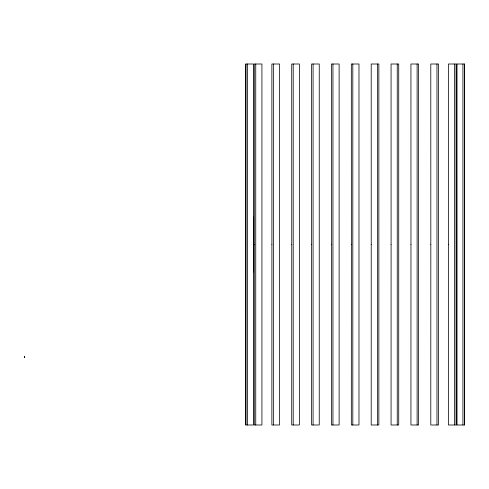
<?xml version="1.0" encoding="UTF-8"?>
<svg xmlns="http://www.w3.org/2000/svg" width="489" height="489" viewBox="0 0 489 489"><rect width="100%" height="100%" fill="white"/><g stroke="black" fill="none" stroke-linecap="round" stroke-linejoin="round"><path stroke-width="0.73" d="M245.918 424.996L245.918 64.004M253.4 217.085L253.4 271.915M456.891 424.996L456.891 64.004M464.403 64.004L464.403 424.996M24.768 357.483L24.45 356.799L24.493 357.483M462.924 64.004L462.924 424.996M454.574 64.004L454.574 424.996M436.97 64.004L436.97 424.996M417.111 64.004L417.111 424.996M397.239 64.004L397.239 424.996M377.374 64.004L377.374 424.996M352.813 64.004L352.813 424.996M332.948 64.004L332.948 424.996M313.082 64.004L313.082 424.996M293.211 64.004L293.211 424.996M273.351 64.004L273.351 424.996M255.747 64.004L255.747 424.996M247.397 64.004L247.397 424.996M24.701 356.836L24.658 357.435M24.517 356.836L24.597 357.435M245.802 244.5L245.771 424.996L253.571 424.996L253.571 64.004L245.771 64.004L245.802 244.5M254.292 244.5L254.262 424.996L261.921 424.996L261.921 64.004L254.262 64.004L254.292 244.5M271.896 244.5L271.866 424.996L279.519 424.996L279.519 64.004L271.866 64.004L271.896 244.5M291.756 244.5L291.725 424.996L299.384 424.996L299.384 64.004L291.725 64.004L291.756 244.5M311.627 244.5L311.597 424.996L319.25 424.996L319.25 64.004L311.597 64.004L311.627 244.5M331.493 244.5L331.463 424.996L339.121 424.996L339.121 64.004L331.463 64.004L331.493 244.5M351.365 244.5L351.334 424.996L358.987 424.996L358.987 64.004L351.334 64.004L351.365 244.5M371.23 244.5L371.2 424.996L378.859 424.996L378.859 64.004L371.2 64.004L371.23 244.5M391.096 244.5L391.066 424.996L398.724 424.996L398.724 64.004L391.066 64.004L391.096 244.5M410.968 244.5L410.937 424.996L418.59 424.996L418.59 64.004L410.937 64.004L410.968 244.5M430.827 244.5L430.797 424.996L438.456 424.996L438.456 64.004L430.797 64.004L430.827 244.5M448.431 244.5L448.401 424.996L456.06 424.996L456.06 64.004L448.401 64.004L448.431 244.5M456.781 244.5L456.75 424.996L464.55 424.996L464.55 64.004L456.75 64.004L456.781 244.5"/></g></svg>
